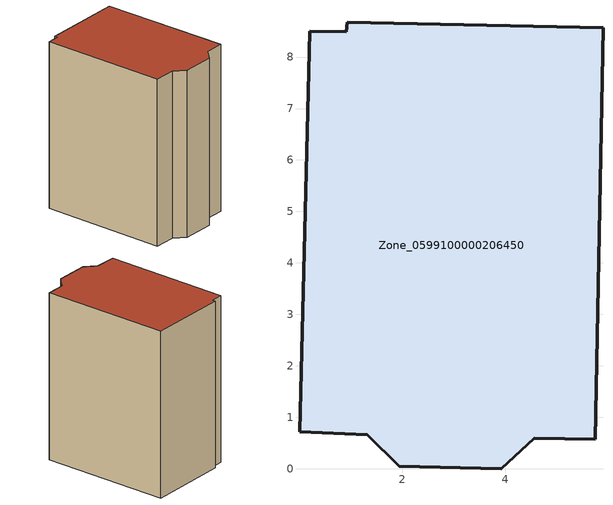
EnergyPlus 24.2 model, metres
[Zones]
Zone_0599100000206450
 floor ground (C_G): 0.91,8.49 0.93,8.68 5.9,8.57 5.75,0.57 4.56,0.59 3.92,0 1.94,0.05 1.32,0.66 0,0.72 0.2,8.51 z0
 wall outside (C_F): 1.94,0.05 3.92,0 4.56,0.59 5.75,0.57 5.9,8.57 0.93,8.68 0.91,8.49 0.2,8.51 0,0.72 1.32,0.66 1.94,0.05 z0:10.46
 roof outside (C_R): 0,0.72 1.32,0.66 1.94,0.05 3.92,0 4.56,0.59 5.75,0.57 5.9,8.57 0.93,8.68 0.91,8.49 0.2,8.51 z10.46
[BUILDING]
Pand.0599100000206450: North Axis=0; Terrain=City; Loads Convergence Tolerance Value=0.04; Temperature Convergence Tolerance Value=0.4; Solar Distribution=FullExterior; Maximum Number of Warmup Days=25; Minimum Number of Warmup Days=1
[Site:Location]
Rotterdam.The.Hague.AP_ZH_NLD Design_Conditions: Latitude=51.96; Longitude=4.45; Time Zone=1; Elevation=-4.5
[SITE:GROUNDTEMPERATURE:BUILDINGSURFACE]
18, 18, 18, 18, 18, 18, 18, 18, 18, 18, 18, 18
[MATERIAL] Thermal Absorptance=0.9; Solar Absorptance=0.7; Visible Absorptance=0.7
Name | Roughness | Thickness | Conductivity | Density | Specific Heat
G.TI.1946 | MediumSmooth | 0.15 | 1 | 540 | 1210
F.TI.1946 | Rough | 0.3 | 0.857143 | 1920 | 840
R.TI.1946 | MediumRough | 0.2 | 0.1 | 1500 | 1000
[CONSTRUCTION]
C_G: G.TI.1946
C_F: F.TI.1946
C_R: R.TI.1946
[ZONE]
Zone_0599100000206450: Type=1; Multiplier=1; Ceiling Height=Autocalculate; Volume=Autocalculate; Floor Area=autocalculate; Part of Total Floor Area=Yes
[ZONEINFILTRATION:DESIGNFLOWRATE]
Infil_Zone_0599100000206450: Zone or ZoneList or Space or SpaceList=Zone_0599100000206450; Schedule=AlwaysOn; Design Flow Rate Calculation Method=Flow/Area; Flow Rate per Floor Area=0.003; Constant Term Coefficient=1; Temperature Term Coefficient=0; Velocity Term Coefficient=0; Velocity Squared Term Coefficient=0
[HVACTEMPLATE:ZONE:IDEALLOADSAIRSYSTEM]
Zone_0599100000206450: Maximum Heating Supply Air Temperature=50; Minimum Cooling Supply Air Temperature=13; Maximum Heating Supply Air Humidity Ratio=0.0156; Minimum Cooling Supply Air Humidity Ratio=0.0077; Heating Limit=NoLimit; Cooling Limit=NoLimit; Dehumidification Control Type=ConstantSensibleHeatRatio; Cooling Sensible Heat Ratio=0.7; Dehumidification Setpoint=60; Humidification Control Type=None; Humidification Setpoint=30; Outdoor Air Method=None; Outdoor Air Flow Rate per Person=0.00944; Outdoor Air Flow Rate per Zone Floor Area=0; Outdoor Air Flow Rate per Zone=0; Demand Controlled Ventilation Type=None; Outdoor Air Economizer Type=NoEconomizer; Heat Recovery Type=None; Sensible Heat Recovery Effectiveness=0.7; Latent Heat Recovery Effectiveness=0.65
[ZONECONTROL:THERMOSTAT]
ThermostatControl_Zone_0599100000206450: Zone or ZoneList=Zone_0599100000206450; Control Type Schedule=DualSetpointControlType; Control 1=Thermostat_Zone_0599100000206450; Temperature Difference Between Cutout And Setpoint=0
[THERMOSTATSETPOINT:DUALSETPOINT]
Thermostat_Zone_0599100000206450: Heating Setpoint Temperature Schedule=HeatingSetpoint_Zone_0599100000206450; Cooling Setpoint Temperature Schedule=CoolingSetpoint_Zone_0599100000206450
[SCHEDULE:COMPACT]
HeatingSetpoint_Zone_0599100000206450: Through: 12/31, For: AllDays, Until: 24:00, 21
CoolingSetpoint_Zone_0599100000206450: Through: 12/31, For: AllDays, Until: 24:00, 24
DualSetpointControlType: Through: 12/31, For: AllDays, Until: 24:00, 4
AlwaysOn: Through: 12/31, For: AllDays, Until: 24:00, 1
